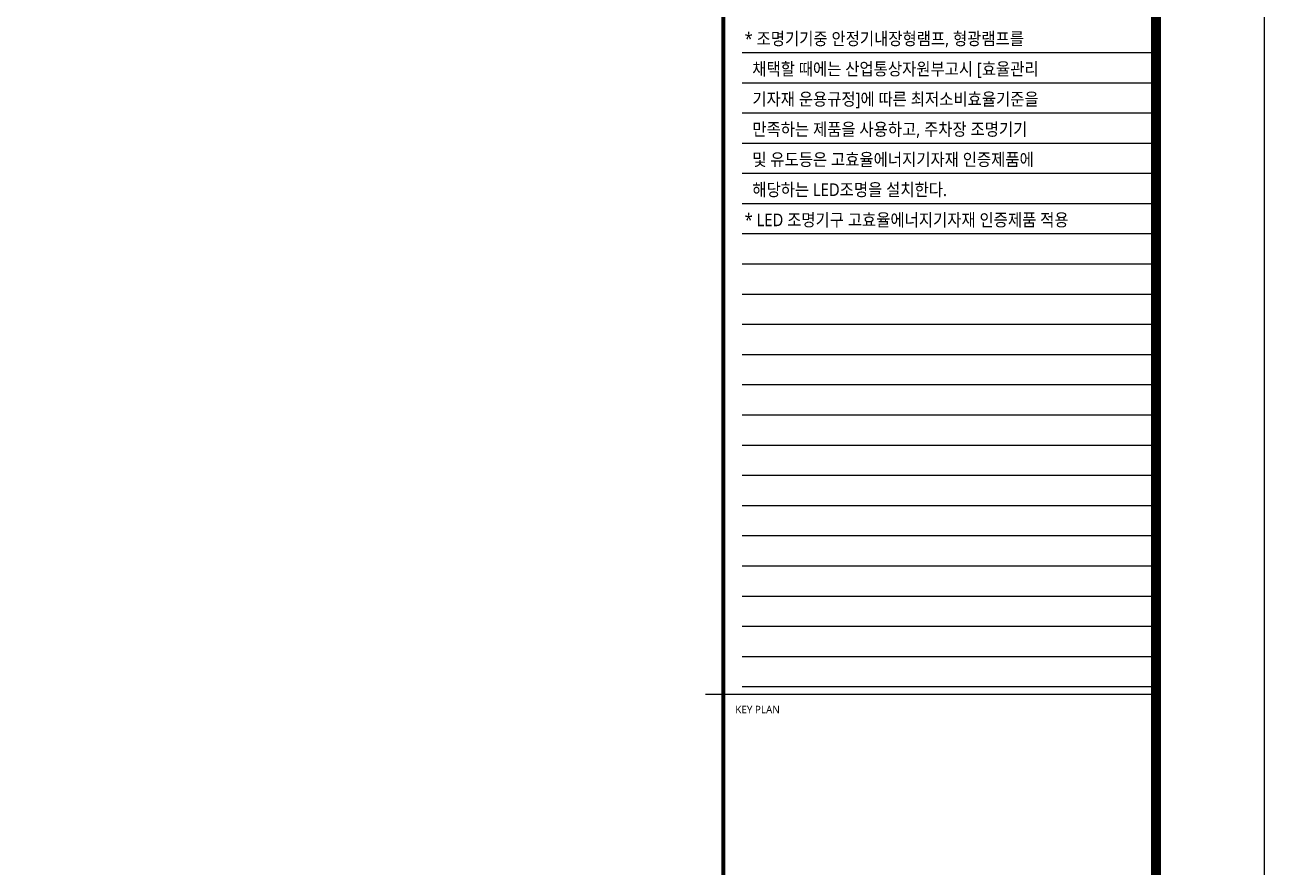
# Model space of a CAD drawing. Header units: millimetres. Extents: x 0 to 168200, y 0 to 118800.
# Drawn here: x 118943 to 168200, y 52534 to 86012 of the extents above; entities that cross this region are included whole.
import ezdxf
from ezdxf.enums import TextEntityAlignment as Align

# ---------------------------------------------------------------- set-up
doc = ezdxf.new("R2010")
doc.units = ezdxf.units.MM
doc.header["$LTSCALE"] = 1000
doc.layers.get('Defpoints').update_dxf_attribs({"color": 167})
for name, color, linetype in [('arch', 8, 'Continuous'), ('SYM', 3, 'Continuous'), ('XR-SHEET-SHT', 5, 'Continuous')]:
    doc.layers.add(name, color=color, linetype=linetype)
doc.layers.add('XR-SHEET-TEMP', color=171, linetype='Continuous', plot=False)
doc.styles.add('GHS', font='malgun.ttf')
doc.styles.add('XR-SHEET$0$XREF-Form$0$맑은고딕', font='malgun.ttf')

# ---------------------------------------------------------------- blocks, each defined once
blk = doc.blocks.new('XR-FORM-EE', base_point=(461, 408))
at = {"layer": 'Defpoints', "linetype": 'Continuous', "ltscale": 2}
for points in [[(147457, 84911), (163900, 84911)], [(147457, 83711), (163900, 83711)], [(147457, 82511), (163900, 82511)], [(147457, 81311), (163900, 81311)], [(147457, 80111), (163900, 80111)], [(147457, 78911), (163900, 78911)], [(147457, 77711), (163900, 77711)], [(147457, 76511), (163900, 76511)], [(147457, 75311), (163900, 75311)], [(147457, 74111), (163900, 74111)], [(147457, 72911), (163900, 72911)], [(147457, 71711), (163900, 71711)], [(147457, 70511), (163900, 70511)], [(147457, 69311), (163900, 69311)], [(147457, 68111), (163900, 68111)], [(147457, 66911), (163900, 66911)], [(147457, 65711), (163900, 65711)], [(147457, 64511), (163900, 64511)], [(147457, 63311), (163900, 63311)], [(147457, 62111), (163900, 62111)], [(147457, 60911), (163900, 60911)], [(147457, 59711), (163900, 59711)]]:
    blk.add_lwpolyline(points, dxfattribs=at)
at = {"layer": 'XR-SHEET-SHT', "color": 5}
blk.add_line((163900, 59400), (146700, 59400), dxfattribs=at)
blk.add_lwpolyline([(0, 118800), (168200, 118800), (168200, 0), (0, 0)], close=True, dxfattribs=at)
at = {"layer": 'XR-SHEET-SHT', "color": 5, "const_width": 400}
blk.add_lwpolyline([(9300, 114600), (163900, 114600), (163900, 4200), (9300, 4200)], close=True, dxfattribs=at)
at = {"layer": 'XR-SHEET-SHT', "color": 5, "const_width": 160}
blk.add_lwpolyline([(146700, 114600), (146700, 4200)], dxfattribs=at)
at = {"layer": 'XR-SHEET-TEMP'}
blk.add_line((146700, 59400), (146000, 59400), dxfattribs=at)
at = {"layer": 'XR-SHEET-SHT', "color": 7, "style": 'XR-SHEET$0$XREF-Form$0$맑은고딕'}
blk.add_text('KEY PLAN', height=300, dxfattribs=at).set_placement((147180, 58800), align=Align.MIDDLE_LEFT)

msp = doc.modelspace()

# ---------------------------------------------------------------- block references
at = {"layer": 'arch'}
msp.add_blockref('XR-FORM-EE', (461.03, 408.44), dxfattribs=at)

# ---------------------------------------------------------------- texts
at = {"layer": 'SYM', "style": 'GHS', "width": 0.9}
for s, p in [('* 조명기기중 안정기내장형램프, 형광램프를 ', (147551.11, 85208.55, 0)), ('  채택할 때에는 산업통상자원부고시 [효율관리', (147551.11, 84008.55, 0)), ('  기자재 운용규정]에 따른 최저소비효율기준을 ', (147551.11, 82808.55, 0)), ('  만족하는 제품을 사용하고, 주차장 조명기기 ', (147551.11, 81608.55, 0)), ('  및 유도등은 고효율에너지기자재 인증제품에 ', (147551.11, 80408.55, 0)), ('  해당하는 LED조명을 설치한다.', (147551.11, 79208.55, 0)), ('* LED 조명기구 고효율에너지기자재 인증제품 적용', (147551.11, 78008.55, 0))]:
    msp.add_text(s, height=500, dxfattribs=at).set_placement(p)

doc.saveas('drawing.dxf')
